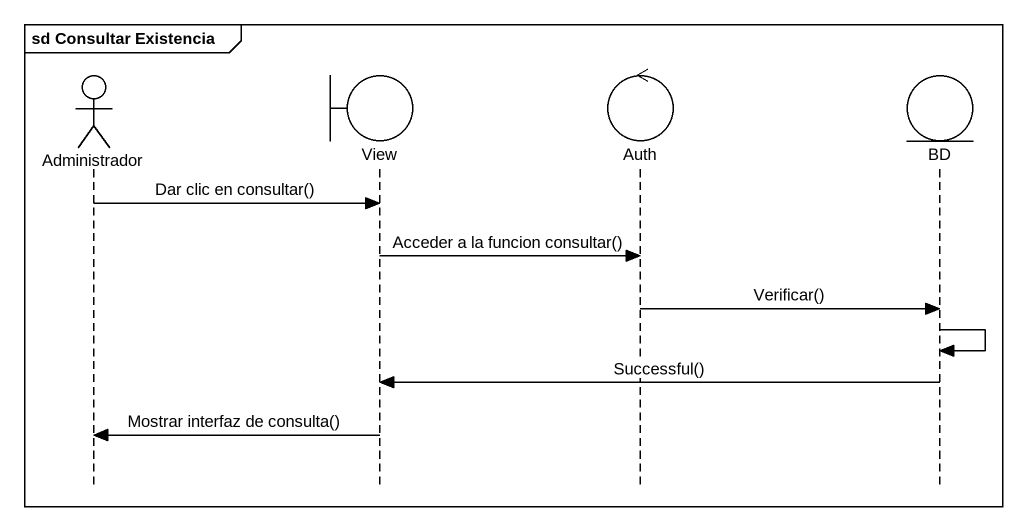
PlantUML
@startuml
mainframe sd Consultar Existencia
hide footbox
actor Administrador
boundary View
control Auth
entity BD

Administrador -> View : Dar clic en consultar()
View -> Auth : Acceder a la funcion consultar()
Auth -> BD : Verificar()
BD -> BD
BD -> View : Successful()
View -> Administrador : Mostrar interfaz de consulta()
@enduml
